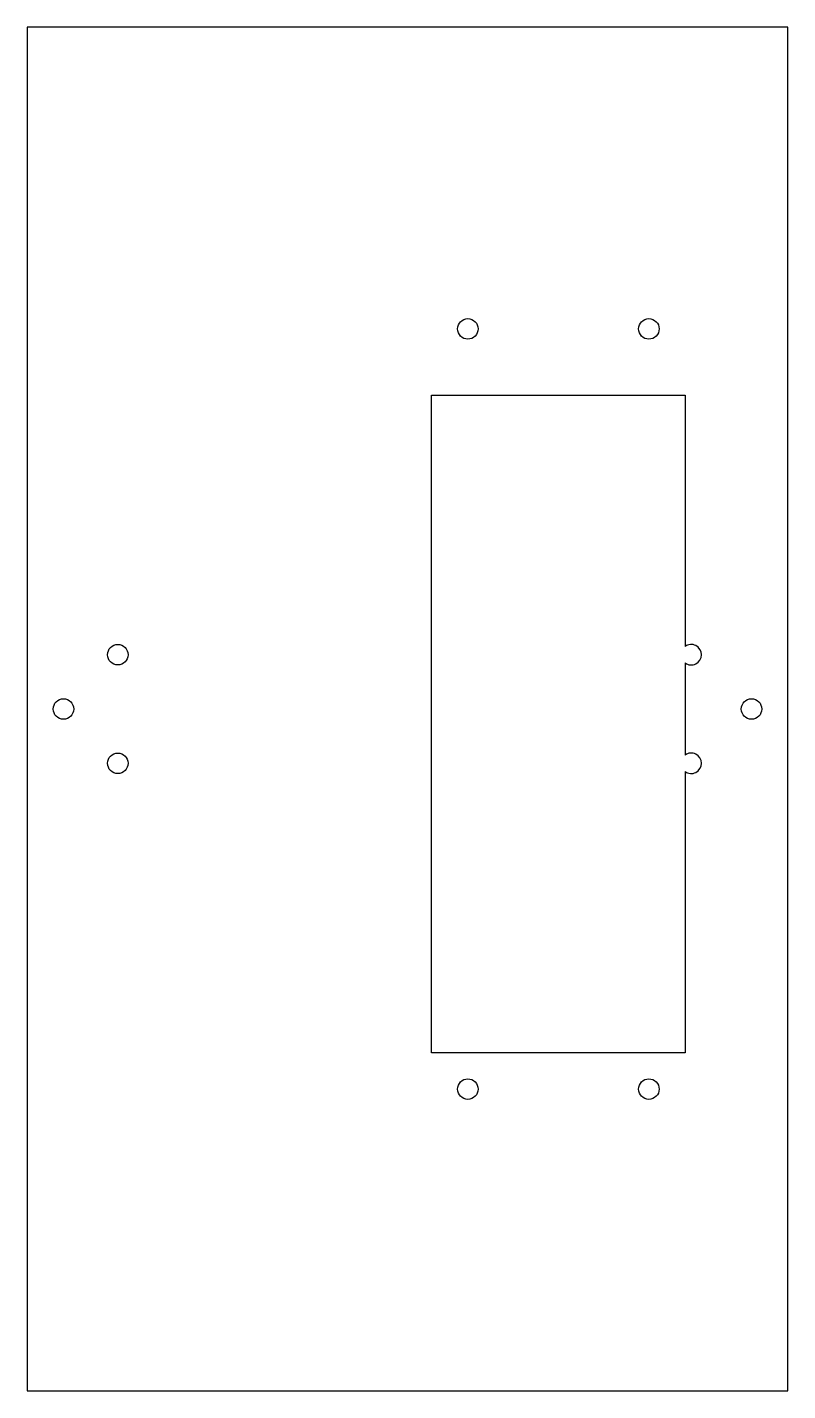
# Model space of a CAD drawing. Header units: millimetres. Extents: x 0 to 126, y 0 to 226.
import ezdxf

# ---------------------------------------------------------------- set-up
doc = ezdxf.new("R2010")
doc.units = ezdxf.units.MM

msp = doc.modelspace()

# ---------------------------------------------------------------- linework, layer by layer
for p, q in [((0, 226, 2), (0, 0, 2)), ((126, 226, 2), (0, 226, 2)), ((126, 0, 2), (126, 226, 2)), ((67, 56, 2), (67, 165, 2)), ((67, 165, 2), (109, 165, 2)), ((109, 165, 2), (109, 123.37, 2)), ((109, 120.63, 2), (109, 105.37, 2)), ((109, 102.63, 2), (109, 56, 2)), ((109, 56, 2), (67, 56, 2)), ((0, 0, 2), (126, 0, 2))]:
    msp.add_line(p, q)
for centre in [(73, 176, 2), (103, 176, 2), (15, 122, 2), (6, 113, 2), (120, 113, 2), (15, 104, 2), (73, 50, 2), (103, 50, 2)]:
    msp.add_circle(centre, 1.7)
for centre, start, end in [((110, 122, 2), 0, 126.0319), ((110, 122, 2), 233.9681, 360), ((110, 104, 2), 0, 126.0319), ((110, 104, 2), 233.9681, 360)]:
    msp.add_arc(centre, 1.7, start, end)

doc.saveas('drawing.dxf')
